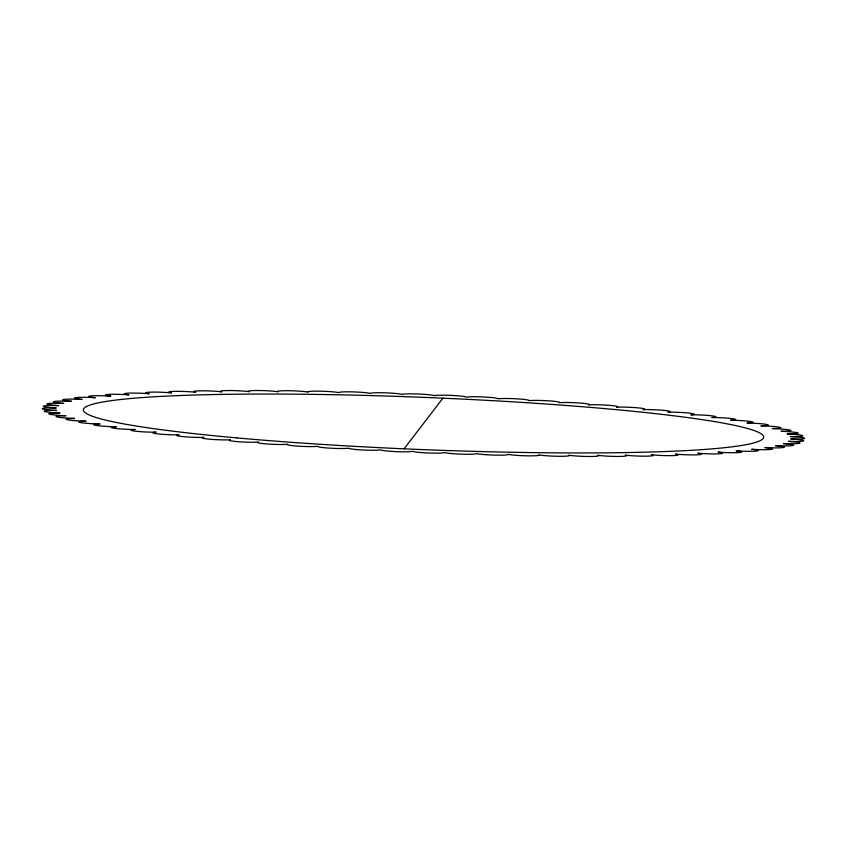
<?xml version="1.0" encoding="UTF-8"?>
<svg xmlns="http://www.w3.org/2000/svg" width="847" height="847" viewBox="0 0 847 847"><rect width="100%" height="100%" fill="white"/><g stroke="black" fill="none" stroke-linecap="round" stroke-linejoin="round"><path stroke-width="1.27" d="M404.061 448.825L442.939 398.175M236.853 437.899A340.441 26.119 2.3 0 0 763.105 438.555A340.441 26.119 2.3 0 0 270.532 394.046A340.441 26.119 2.3 0 0 236.853 437.899M42.35 408.688A16.167 1.239 2.3 0 0 56.717 410.477A16.167 1.239 2.3 0 0 44.266 411.324A16.167 1.239 2.3 0 0 59.957 413.061A16.167 1.239 2.3 0 0 49.062 414.035A16.167 1.239 2.3 0 0 65.96 415.718A16.167 1.239 2.3 0 0 56.717 416.83A16.167 1.239 2.3 0 0 74.684 418.439A16.167 1.239 2.3 0 0 67.157 419.678A16.167 1.239 2.3 0 0 86.076 421.192A16.167 1.239 2.3 0 0 80.317 422.547A16.167 1.239 2.3 0 0 100.02 423.966A16.167 1.239 2.3 0 0 96.082 425.427A16.167 1.239 2.3 0 0 116.431 426.74A16.167 1.239 2.3 0 0 114.345 428.296A16.167 1.239 2.3 0 0 135.181 429.482A16.167 1.239 2.3 0 0 134.948 431.123A16.167 1.239 2.3 0 0 156.123 432.192A16.167 1.239 2.3 0 0 157.764 433.886A16.167 1.239 2.3 0 0 179.109 434.818A16.167 1.239 2.3 0 0 182.592 436.586A16.167 1.239 2.3 0 0 203.947 437.37A16.167 1.239 2.3 0 0 209.251 439.17A16.167 1.239 2.3 0 0 230.458 439.815A16.167 1.239 2.3 0 0 237.552 441.647A16.167 1.239 2.3 0 0 258.43 442.134A16.167 1.239 2.3 0 0 267.26 443.976A16.167 1.239 2.3 0 0 287.673 444.304A16.167 1.239 2.3 0 0 298.155 446.157A16.167 1.239 2.3 0 0 317.943 446.327A16.167 1.239 2.3 0 0 330.002 448.158A16.167 1.239 2.3 0 0 349.006 448.169A16.167 1.239 2.3 0 0 362.569 449.979A16.167 1.239 2.3 0 0 380.652 449.831A16.167 1.239 2.3 0 0 395.602 451.599A16.167 1.239 2.3 0 0 412.616 451.282A16.167 1.239 2.3 0 0 428.836 452.997A16.167 1.239 2.3 0 0 444.664 452.531A16.167 1.239 2.3 0 0 462.038 454.183A16.167 1.239 2.3 0 0 476.554 453.558A16.167 1.239 2.3 0 0 494.944 455.125A16.167 1.239 2.3 0 0 508.031 454.352A16.167 1.239 2.3 0 0 527.3 455.824A16.167 1.239 2.3 0 0 538.872 454.913A16.167 1.239 2.3 0 0 558.872 456.289A16.167 1.239 2.3 0 0 568.835 455.231A16.167 1.239 2.3 0 0 589.417 456.491A16.167 1.239 2.3 0 0 597.696 455.315A16.167 1.239 2.3 0 0 618.702 456.448A16.167 1.239 2.3 0 0 625.224 455.146A16.167 1.239 2.3 0 0 646.494 456.162A16.167 1.239 2.3 0 0 651.216 454.744A16.167 1.239 2.3 0 0 672.592 455.622A16.167 1.239 2.3 0 0 675.483 454.108A16.167 1.239 2.3 0 0 696.785 454.828A16.167 1.239 2.3 0 0 697.822 453.23A16.167 1.239 2.3 0 0 718.912 453.812A16.167 1.239 2.3 0 0 718.076 452.129A16.167 1.239 2.3 0 0 738.785 452.552A16.167 1.239 2.3 0 0 736.096 450.816A16.167 1.239 2.3 0 0 756.255 451.07A16.167 1.239 2.3 0 0 751.723 449.291A16.167 1.239 2.3 0 0 771.194 449.386A16.167 1.239 2.3 0 0 764.862 447.565A16.167 1.239 2.3 0 0 783.486 447.502A16.167 1.239 2.3 0 0 775.407 445.66A16.167 1.239 2.3 0 0 793.046 445.437A16.167 1.239 2.3 0 0 783.263 443.584A16.167 1.239 2.3 0 0 799.79 443.203A16.167 1.239 2.3 0 0 788.388 441.361A16.167 1.239 2.3 0 0 803.665 440.821A16.167 1.239 2.3 0 0 790.738 439A16.167 1.239 2.3 0 0 804.65 438.312A16.167 1.239 2.3 0 0 790.283 436.523A16.167 1.239 2.3 0 0 802.734 435.676A16.167 1.239 2.3 0 0 787.043 433.939A16.167 1.239 2.3 0 0 797.938 432.965A16.167 1.239 2.3 0 0 781.04 431.282A16.167 1.239 2.3 0 0 790.283 430.17A16.167 1.239 2.3 0 0 772.316 428.561A16.167 1.239 2.3 0 0 779.843 427.322A16.167 1.239 2.3 0 0 760.924 425.808A16.167 1.239 2.3 0 0 766.683 424.453A16.167 1.239 2.3 0 0 746.98 423.034A16.167 1.239 2.3 0 0 750.918 421.573A16.167 1.239 2.3 0 0 730.569 420.26A16.167 1.239 2.3 0 0 732.655 418.704A16.167 1.239 2.3 0 0 711.819 417.518A16.167 1.239 2.3 0 0 712.052 415.877A16.167 1.239 2.3 0 0 690.877 414.808A16.167 1.239 2.3 0 0 689.236 413.114A16.167 1.239 2.3 0 0 667.891 412.182A16.167 1.239 2.3 0 0 664.408 410.414A16.167 1.239 2.3 0 0 643.053 409.63A16.167 1.239 2.3 0 0 637.749 407.831A16.167 1.239 2.3 0 0 616.542 407.185A16.167 1.239 2.3 0 0 609.448 405.353A16.167 1.239 2.3 0 0 588.57 404.866A16.167 1.239 2.3 0 0 579.74 403.024A16.167 1.239 2.3 0 0 559.327 402.696A16.167 1.239 2.3 0 0 548.845 400.843A16.167 1.239 2.3 0 0 529.057 400.673A16.167 1.239 2.3 0 0 516.998 398.842A16.167 1.239 2.3 0 0 497.994 398.831A16.167 1.239 2.3 0 0 484.431 397.021A16.167 1.239 2.3 0 0 466.348 397.169A16.167 1.239 2.3 0 0 451.398 395.401A16.167 1.239 2.3 0 0 434.384 395.718A16.167 1.239 2.3 0 0 418.164 394.003A16.167 1.239 2.3 0 0 402.336 394.469A16.167 1.239 2.3 0 0 384.962 392.817A16.167 1.239 2.3 0 0 370.446 393.442A16.167 1.239 2.3 0 0 352.056 391.875A16.167 1.239 2.3 0 0 338.969 392.648A16.167 1.239 2.3 0 0 319.7 391.176A16.167 1.239 2.3 0 0 308.128 392.087A16.167 1.239 2.3 0 0 288.128 390.711A16.167 1.239 2.3 0 0 278.165 391.769A16.167 1.239 2.3 0 0 257.583 390.509A16.167 1.239 2.3 0 0 249.304 391.685A16.167 1.239 2.3 0 0 228.298 390.552A16.167 1.239 2.3 0 0 221.776 391.854A16.167 1.239 2.3 0 0 200.506 390.838A16.167 1.239 2.3 0 0 195.784 392.256A16.167 1.239 2.3 0 0 174.408 391.378A16.167 1.239 2.3 0 0 171.518 392.892A16.167 1.239 2.3 0 0 150.215 392.172A16.167 1.239 2.3 0 0 149.178 393.77A16.167 1.239 2.3 0 0 128.088 393.188A16.167 1.239 2.3 0 0 128.924 394.871A16.167 1.239 2.3 0 0 108.215 394.448A16.167 1.239 2.3 0 0 110.904 396.184A16.167 1.239 2.3 0 0 90.745 395.93A16.167 1.239 2.3 0 0 95.277 397.709A16.167 1.239 2.3 0 0 75.806 397.614A16.167 1.239 2.3 0 0 82.138 399.435A16.167 1.239 2.3 0 0 63.514 399.498A16.167 1.239 2.3 0 0 71.593 401.34A16.167 1.239 2.3 0 0 53.954 401.563A16.167 1.239 2.3 0 0 63.737 403.416A16.167 1.239 2.3 0 0 47.21 403.797A16.167 1.239 2.3 0 0 58.612 405.639A16.167 1.239 2.3 0 0 43.335 406.179A16.167 1.239 2.3 0 0 56.262 408A16.167 1.239 2.3 0 0 42.35 408.688"/></g></svg>
